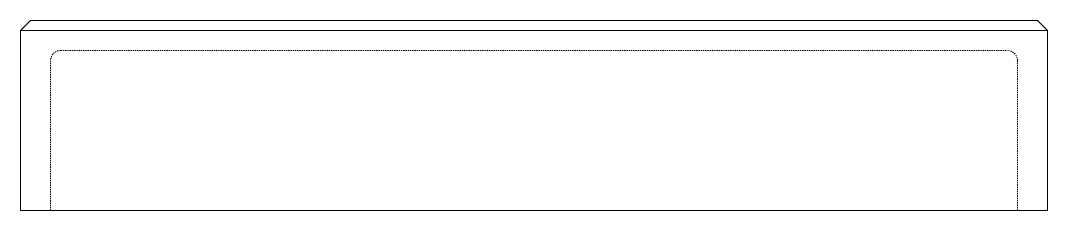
# Model space of a CAD drawing. Header units: inches. Extents: x -102 to 0, y 0 to 19.
import ezdxf

# ---------------------------------------------------------------- set-up
doc = ezdxf.new("R2010")
doc.units = ezdxf.units.IN
doc.header["$MEASUREMENT"] = 0
doc.linetypes.add('HIDDEN2', pattern=[0.1875, 0.125, -0.0625])

msp = doc.modelspace()

# ---------------------------------------------------------------- linework, layer by layer
at = {"color": 0, "linetype": 'Continuous', "lineweight": 0, "extrusion": (2e-16, 1, 2e-16)}
for p, q in [((-102.5, 18), (-101.5, 19)), ((-1, 19), (-101.5, 19)), ((-1, 19), (0, 18)), ((-101.5, 18), (-102.5, 18)), ((-102.5, 18), (-102.5, 0)), ((-101.5, 18), (-1, 18)), ((0, 18), (-1, 18)), ((0, 0), (0, 18)), ((-102.5, 0), (-101.5, 0)), ((-1, 0), (-101.5, 0)), ((-1, 0), (0, 0))]:
    msp.add_line(p, q, dxfattribs=at)
at = {"color": 0, "linetype": 'HIDDEN2', "lineweight": 0, "extrusion": (2e-16, 1, 2e-16)}
for p, q in [((-98.5, 16), (-4, 16)), ((-99.5, 0), (-99.5, 15)), ((-3, 15), (-3, 0))]:
    msp.add_line(p, q, dxfattribs=at)
at = {"color": 0, "linetype": 'HIDDEN2', "lineweight": 0}
for centre, start, end in [((-98.5, 15), 90, 180), ((-4, 15), 0, 90)]:
    msp.add_arc(centre, 1, start, end, dxfattribs=at)

doc.saveas('drawing.dxf')
